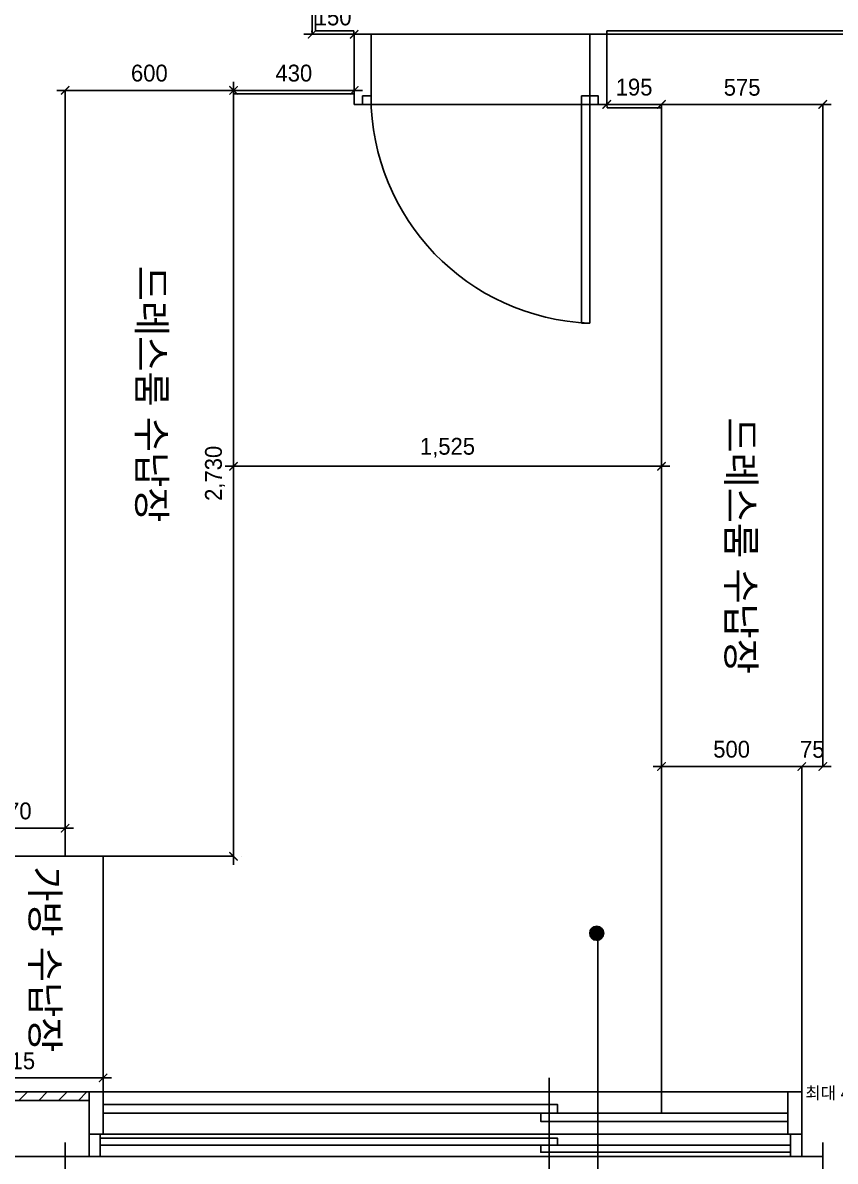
# Model space of a CAD drawing. Header units: millimetres. Extents: x -551172 to 232469, y -3435 to 261611.
# Drawn here: x 120490 to 123386, y 101388 to 105446 of the extents above; entities that cross this region are included whole.
import ezdxf

# ---------------------------------------------------------------- set-up
doc = ezdxf.new("R2010")
doc.units = ezdxf.units.MM
doc.header["$LTSCALE"] = 10
doc.header["$PDMODE"] = 3
doc.layers.get('DEFPOINTS').update_dxf_attribs({"color": 248})
for name, color, linetype in [('0-ELC TEXT', 7, 'Continuous'), ('03-WAL NEW', 3, 'Continuous'), ('06-FUR', 6, 'Continuous'), ('07-DIM WAL', 5, 'Continuous'), ('C-FIN', 5, 'Continuous'), ('C-HAT', 251, 'Continuous'), ('F-FIN', 5, 'Continuous'), ('도면층2', 2, 'Continuous'), ('도면층4', 4, 'Continuous'), ('도면층5', 5, 'Continuous')]:
    doc.layers.add(name, color=color, linetype=linetype)
doc.styles.add('HY 울릉도 L', font='')
doc.styles.add('YOURNAME', font='HY울릉도M.TTF')
doc.styles.add('코레일둥고', font='Korail_Round_Gothic_Medium.ttf')
doc.styles.get('HY 울릉도 L').set_extended_font_data('HY울릉도L')
doc.dimstyles.new('30', dxfattribs={"dimscale": 30, "dimtxt": 2, "dimasz": 1, "dimexe": 1, "dimexo": 1, "dimgap": 1, "dimtad": 1, "dimdec": 0, "dimrnd": 0.05, "dimdsep": 46, "dimlunit": 6, "dimtxsty": 'HY 울릉도 L', "dimblk": 'ARCHTICK', "dimcen": 2.5, "dimdle": 1, "dimclrd": 133, "dimclre": 133, "dimclrt": 30, "dimadec": 0, "dimazin": 0, "dimtfac": 1, "dimtdec": 0, "dimtix": 1, "dimtmove": 2, "dimatfit": 3, "dimldrblk": 'ARCHTICK', "dimfxl": 1, "dimlwd": -1, "dimlwe": -1, "dimarcsym": 0})
doc.dimstyles.new('YOURNAME-50', dxfattribs={"dimscale": 50, "dimtxt": 1.8, "dimasz": 0.9, "dimexe": 1, "dimexo": 3, "dimgap": 0.7, "dimtad": 1, "dimdec": 0, "dimzin": 0, "dimdsep": 46, "dimtxsty": 'YOURNAME', "dimblk": 'ARCHTICK', "dimcen": 0, "dimclrd": 1, "dimclre": 1, "dimclrt": 7, "dimadec": 0, "dimazin": 0, "dimtfac": 1, "dimtdec": 0, "dimtix": 1, "dimtmove": 2, "dimatfit": 3, "dimldrblk": 'ARCHTICK', "dimfxl": 1, "dimtolj": 1, "dimtzin": 0, "dimarcsym": 0})

# ---------------------------------------------------------------- blocks, each defined once
blk = doc.blocks.new('_ArchTick')
at = {"color": 0, "linetype": 'ByBlock', "const_width": 0.15}
blk.add_lwpolyline([(-0.5, -0.5), (0.5, 0.5)], dxfattribs=at)
blk = doc.blocks.new('*D849')
at = {"layer": '07-DIM WAL', "color": 1, "lineweight": -2, "transparency": 16777216}
for p, q in [((120641.4, 101455.3), (120641.4, 99627.8)), ((123341.4, 101455.3), (123341.4, 99627.8)), ((120641.4, 99677.8), (123341.4, 99677.8))]:
    blk.add_line(p, q, dxfattribs=at)
at = {"layer": 'DEFPOINTS', "color": 0, "transparency": 16777216}
for p in [(120641.4, 101605.3), (123341.4, 101605.3), (123341.4, 99677.8)]:
    blk.add_point(p, dxfattribs=at)
at = {"layer": '07-DIM WAL', "color": 1, "lineweight": -2, "transparency": 16777216, "xscale": 45, "yscale": 45, "zscale": 45, "rotation": 180}
blk.add_blockref('_ArchTick', (120641.4, 99677.8), dxfattribs=at)
at = {"layer": '07-DIM WAL', "color": 1, "lineweight": -2, "transparency": 16777216, "xscale": 45, "yscale": 45, "zscale": 45}
blk.add_blockref('_ArchTick', (123341.4, 99677.8), dxfattribs=at)
at = {"layer": '07-DIM WAL', "color": 7, "transparency": 16777216, "insert": (121991.4, 99759.6), "char_height": 90, "attachment_point": 5, "style": 'YOURNAME'}
blk.add_mtext('\\A1;2700', dxfattribs=at)
blk = doc.blocks.new('*D874')
at = {"layer": '06-FUR', "color": 133, "transparency": 16777216}
blk.add_line((120671.4, 102575.3), (120241.4, 102575.3), dxfattribs=at)
at = {"layer": 'DEFPOINTS', "color": 0, "transparency": 16777216}
for p in [(120271.4, 102575.3), (120271.4, 102575.3), (120641.4, 102575.3)]:
    blk.add_point(p, dxfattribs=at)
at = {"layer": '06-FUR', "color": 133, "transparency": 16777216, "xscale": 30, "yscale": 30, "zscale": 30, "rotation": 180}
blk.add_blockref('_ArchTick', (120271.4, 102575.3), dxfattribs=at)
at = {"layer": '06-FUR', "color": 133, "transparency": 16777216, "xscale": 30, "yscale": 30, "zscale": 30}
blk.add_blockref('_ArchTick', (120641.4, 102575.3), dxfattribs=at)
at = {"layer": '06-FUR', "color": 30, "transparency": 16777216, "insert": (120456.4, 102636.6), "char_height": 60, "attachment_point": 5, "style": 'HY 울릉도 L'}
blk.add_mtext('370', dxfattribs=at)
blk = doc.blocks.new('*D919')
at = {"layer": '06-FUR', "color": 133, "transparency": 16777216}
for p, q in [((123266.4, 102795.3), (123236.4, 102795.3)), ((123341.4, 102795.3), (123266.4, 102795.3)), ((123341.4, 102795.3), (123371.4, 102795.3))]:
    blk.add_line(p, q, dxfattribs=at)
at = {"layer": 'DEFPOINTS', "color": 0, "transparency": 16777216}
for p in [(123266.4, 102795.3), (123266.4, 102795.3), (123341.4, 102795.3)]:
    blk.add_point(p, dxfattribs=at)
at = {"layer": '06-FUR', "color": 133, "transparency": 16777216, "xscale": 30, "yscale": 30, "zscale": 30}
blk.add_blockref('_ArchTick', (123266.4, 102795.3), dxfattribs=at)
at = {"layer": '06-FUR', "color": 133, "transparency": 16777216, "xscale": 30, "yscale": 30, "zscale": 30, "rotation": 180}
blk.add_blockref('_ArchTick', (123341.4, 102795.3), dxfattribs=at)
at = {"layer": '06-FUR', "color": 30, "transparency": 16777216, "insert": (123303.9, 102856), "char_height": 60, "attachment_point": 5, "style": 'HY 울릉도 L'}
blk.add_mtext('75', dxfattribs=at)
blk = doc.blocks.new('*D883')
at = {"layer": '06-FUR', "color": 133, "transparency": 16777216}
for p, q in [((122571.4, 105155.3), (122541.4, 105155.3)), ((122766.4, 105155.3), (122571.4, 105155.3)), ((122766.4, 105155.3), (122796.4, 105155.3))]:
    blk.add_line(p, q, dxfattribs=at)
at = {"layer": 'DEFPOINTS', "color": 0, "transparency": 16777216}
for p in [(122571.4, 105155.3), (122571.4, 105155.3), (122766.4, 105155.3)]:
    blk.add_point(p, dxfattribs=at)
at = {"layer": '06-FUR', "color": 133, "transparency": 16777216, "xscale": 30, "yscale": 30, "zscale": 30}
blk.add_blockref('_ArchTick', (122571.4, 105155.3), dxfattribs=at)
at = {"layer": '06-FUR', "color": 133, "transparency": 16777216, "xscale": 30, "yscale": 30, "zscale": 30, "rotation": 180}
blk.add_blockref('_ArchTick', (122766.4, 105155.3), dxfattribs=at)
at = {"layer": '06-FUR', "color": 30, "transparency": 16777216, "insert": (122668.9, 105216.6), "char_height": 60, "attachment_point": 5, "style": 'HY 울릉도 L'}
blk.add_mtext('195', dxfattribs=at)
blk = doc.blocks.new('*D920')
at = {"layer": '06-FUR', "color": 133, "transparency": 16777216}
for p, q in [((123371.4, 105155.3), (122736.4, 105155.3)), ((122766.4, 105125.3), (122766.4, 105125.3))]:
    blk.add_line(p, q, dxfattribs=at)
at = {"layer": 'DEFPOINTS', "color": 0, "transparency": 16777216}
for p in [(122766.4, 105155.3), (122766.4, 105155.3), (123341.4, 105155.3)]:
    blk.add_point(p, dxfattribs=at)
at = {"layer": '06-FUR', "color": 133, "transparency": 16777216, "xscale": 30, "yscale": 30, "zscale": 30, "rotation": 180}
blk.add_blockref('_ArchTick', (122766.4, 105155.3), dxfattribs=at)
at = {"layer": '06-FUR', "color": 133, "transparency": 16777216, "xscale": 30, "yscale": 30, "zscale": 30}
blk.add_blockref('_ArchTick', (123341.4, 105155.3), dxfattribs=at)
at = {"layer": '06-FUR', "color": 30, "transparency": 16777216, "insert": (123053.9, 105216), "char_height": 60, "attachment_point": 5, "style": 'HY 울릉도 L'}
blk.add_mtext('575', dxfattribs=at)
blk = doc.blocks.new('*D921')
at = {"layer": '06-FUR', "color": 133, "transparency": 16777216}
for p, q in [((121241.4, 105235.3), (121241.4, 102445.3)), ((121271.4, 105205.3), (121271.4, 105205.3)), ((121271.4, 102475.3), (121271.4, 102475.3))]:
    blk.add_line(p, q, dxfattribs=at)
at = {"layer": 'DEFPOINTS', "color": 0, "transparency": 16777216}
for p in [(121241.4, 105205.3), (121241.4, 102475.3), (121241.4, 102475.3)]:
    blk.add_point(p, dxfattribs=at)
at = {"layer": '06-FUR', "color": 133, "transparency": 16777216, "xscale": 30, "yscale": 30, "zscale": 30}
for p, rotation in [((121241.4, 105205.3), 90), ((121241.4, 102475.3), 270)]:
    blk.add_blockref('_ArchTick', p, dxfattribs=dict(at, rotation=rotation))
at = {"layer": '06-FUR', "color": 30, "transparency": 16777216, "insert": (121175.4, 103840.3), "char_height": 60, "attachment_point": 5, "rotation": 90, "style": 'HY 울릉도 L'}
blk.add_mtext('2,730', dxfattribs=at)
blk = doc.blocks.new('*D922')
at = {"layer": '06-FUR', "color": 133, "transparency": 16777216}
blk.add_line((121271.4, 105205.3), (120611.4, 105205.3), dxfattribs=at)
at = {"layer": 'DEFPOINTS', "color": 0, "transparency": 16777216}
for p in [(120641.4, 105205.3), (120641.4, 105205.3), (121241.4, 105205.3)]:
    blk.add_point(p, dxfattribs=at)
at = {"layer": '06-FUR', "color": 133, "transparency": 16777216, "xscale": 30, "yscale": 30, "zscale": 30}
for p, rotation in [((120641.4, 105205.3), 180.0000000000528), ((121241.4, 105205.3), 5.283773418796045e-11)]:
    blk.add_blockref('_ArchTick', p, dxfattribs=dict(at, rotation=rotation))
at = {"layer": '06-FUR', "color": 30, "transparency": 16777216, "insert": (120941.4, 105266.6), "char_height": 60, "attachment_point": 5, "style": 'HY 울릉도 L'}
blk.add_mtext('600', dxfattribs=at)
blk = doc.blocks.new('*D923')
at = {"layer": '06-FUR', "color": 133, "transparency": 16777216}
for p, q in [((123296.4, 102795.3), (122736.4, 102795.3)), ((122766.4, 102491.9), (122766.4, 102825.3))]:
    blk.add_line(p, q, dxfattribs=at)
at = {"layer": 'DEFPOINTS', "color": 0, "transparency": 16777216}
for p in [(122766.4, 102795.3), (123266.4, 102795.3), (122766.4, 102461.9)]:
    blk.add_point(p, dxfattribs=at)
at = {"layer": '06-FUR', "color": 133, "transparency": 16777216, "xscale": 30, "yscale": 30, "zscale": 30, "rotation": 180}
blk.add_blockref('_ArchTick', (122766.4, 102795.3), dxfattribs=at)
at = {"layer": '06-FUR', "color": 133, "transparency": 16777216, "xscale": 30, "yscale": 30, "zscale": 30}
blk.add_blockref('_ArchTick', (123266.4, 102795.3), dxfattribs=at)
at = {"layer": '06-FUR', "color": 30, "transparency": 16777216, "insert": (123016.4, 102856.6), "char_height": 60, "attachment_point": 5, "style": 'HY 울릉도 L'}
blk.add_mtext('500', dxfattribs=at)
blk = doc.blocks.new('*D924')
at = {"layer": '06-FUR', "color": 133, "transparency": 16777216}
for p, q in [((121701.4, 105205.3), (121211.4, 105205.3)), ((121241.4, 105175.3), (121241.4, 105175.3)), ((121671.4, 105175.3), (121671.4, 105175.3))]:
    blk.add_line(p, q, dxfattribs=at)
at = {"layer": 'DEFPOINTS', "color": 0, "transparency": 16777216}
for p in [(121241.4, 105205.3), (121241.4, 105205.3), (121671.4, 105205.3)]:
    blk.add_point(p, dxfattribs=at)
at = {"layer": '06-FUR', "color": 133, "transparency": 16777216, "xscale": 30, "yscale": 30, "zscale": 30, "rotation": 180}
blk.add_blockref('_ArchTick', (121241.4, 105205.3), dxfattribs=at)
at = {"layer": '06-FUR', "color": 133, "transparency": 16777216, "xscale": 30, "yscale": 30, "zscale": 30}
blk.add_blockref('_ArchTick', (121671.4, 105205.3), dxfattribs=at)
at = {"layer": '06-FUR', "color": 30, "transparency": 16777216, "insert": (121456.4, 105266.6), "char_height": 60, "attachment_point": 5, "style": 'HY 울릉도 L'}
blk.add_mtext('430', dxfattribs=at)
blk = doc.blocks.new('*D925')
at = {"layer": '06-FUR', "color": 133, "transparency": 16777216}
for p, q in [((122766.4, 103713.1), (122766.4, 103895.3)), ((121211.4, 103865.3), (122796.4, 103865.3))]:
    blk.add_line(p, q, dxfattribs=at)
at = {"layer": 'DEFPOINTS', "color": 0, "transparency": 16777216}
for p in [(121241.4, 103865.3), (122766.4, 103865.3), (122766.4, 103683.1)]:
    blk.add_point(p, dxfattribs=at)
at = {"layer": '06-FUR', "color": 133, "transparency": 16777216, "xscale": 30, "yscale": 30, "zscale": 30, "rotation": 180}
blk.add_blockref('_ArchTick', (121241.4, 103865.3), dxfattribs=at)
at = {"layer": '06-FUR', "color": 133, "transparency": 16777216, "xscale": 30, "yscale": 30, "zscale": 30}
blk.add_blockref('_ArchTick', (122766.4, 103865.3), dxfattribs=at)
at = {"layer": '06-FUR', "color": 30, "transparency": 16777216, "insert": (122003.9, 103931.2), "char_height": 60, "attachment_point": 5, "style": 'HY 울릉도 L'}
blk.add_mtext('1,525', dxfattribs=at)
blk = doc.blocks.new('*D931')
at = {"layer": '06-FUR', "color": 133, "transparency": 16777216}
for p, q in [((121521.4, 105405.3), (121491.4, 105405.3)), ((121671.4, 105405.3), (121521.4, 105405.3)), ((121671.4, 105405.3), (121701.4, 105405.3))]:
    blk.add_line(p, q, dxfattribs=at)
at = {"layer": 'DEFPOINTS', "color": 0, "transparency": 16777216}
for p in [(121521.4, 105405.3), (121521.4, 105405.3), (121671.4, 105405.3)]:
    blk.add_point(p, dxfattribs=at)
at = {"layer": '06-FUR', "color": 133, "transparency": 16777216, "xscale": 30, "yscale": 30, "zscale": 30}
blk.add_blockref('_ArchTick', (121521.4, 105405.3), dxfattribs=at)
at = {"layer": '06-FUR', "color": 133, "transparency": 16777216, "xscale": 30, "yscale": 30, "zscale": 30, "rotation": 180}
blk.add_blockref('_ArchTick', (121671.4, 105405.3), dxfattribs=at)
at = {"layer": '06-FUR', "color": 30, "transparency": 16777216, "insert": (121596.4, 105466.6), "char_height": 60, "attachment_point": 5, "style": 'HY 울릉도 L'}
blk.add_mtext('150', dxfattribs=at)
blk = doc.blocks.new('*D970')
at = {"layer": 'C-FIN', "color": 133, "transparency": 16777216}
blk.add_line((120131.4, 101685.3), (120806.4, 101685.3), dxfattribs=at)
at = {"layer": 'DEFPOINTS', "color": 0, "transparency": 16777216}
for p in [(120161.4, 101685.3), (120776.4, 101685.3), (120776.4, 101685.3)]:
    blk.add_point(p, dxfattribs=at)
at = {"layer": 'C-FIN', "color": 133, "transparency": 16777216, "xscale": 30, "yscale": 30, "zscale": 30, "rotation": 180}
blk.add_blockref('_ArchTick', (120161.4, 101685.3), dxfattribs=at)
at = {"layer": 'C-FIN', "color": 133, "transparency": 16777216, "xscale": 30, "yscale": 30, "zscale": 30}
blk.add_blockref('_ArchTick', (120776.4, 101685.3), dxfattribs=at)
at = {"layer": 'C-FIN', "color": 30, "transparency": 16777216, "insert": (120468.9, 101746), "char_height": 60, "attachment_point": 5, "style": 'HY 울릉도 L'}
blk.add_mtext('615', dxfattribs=at)

msp = doc.modelspace()

# ---------------------------------------------------------------- hatches: boundary and pattern name
at = {"layer": '0-ELC TEXT'}
h = msp.add_hatch(color=256, dxfattribs=at)
h.dxf.hatch_style = 1
edge = h.paths.add_edge_path()
edge.add_arc((122535.6, 102201.1), 25, 180, 540, ccw=False)
at = {"layer": 'C-HAT'}
h = msp.add_hatch(dxfattribs=at)
h.set_pattern_fill('_USER', color=256, scale=50, angle=45, pattern_type=0)
h.set_pattern_definition([(45, (-44580, 20270), (-35.355339, 35.355339), [])])
h.paths.add_polyline_path([(120726.4, 101635.3), (120061.4, 101635.3), (120061.4, 101605.3), (120726.4, 101605.3)])

# ---------------------------------------------------------------- linework, layer by layer
at = {"layer": '0-ELC TEXT'}
msp.add_lwpolyline([(122398.1, 100995.2), (122540, 100995.2), (122540, 102200.6)], dxfattribs=at)
msp.add_circle((122535.6, 102201.1), 25, dxfattribs=at)
at = {"layer": '03-WAL NEW'}
for p, q in [((120641.4, 102575.3), (120641.4, 102525.3)), ((120641.4, 102475.3), (120371.4, 102475.3)), ((120161.4, 101685.3), (120776.4, 101685.3)), ((120776.4, 101635.3), (120776.4, 101685.3))]:
    msp.add_line(p, q, dxfattribs=at)
msp.add_lwpolyline([(120726.4, 101635.3), (120061.4, 101635.3), (120061.4, 101605.3), (120726.4, 101605.3)], close=True, dxfattribs=at)
at = {"layer": '06-FUR'}
for p, q in [((120641.4, 105205.3), (121241.4, 105205.3)), ((121241.4, 105205.3), (121241.4, 103105.3)), ((121241.4, 102475.3), (121241.4, 105205.3)), ((123341.4, 105155.3), (122741.4, 105155.3)), ((122766.4, 105155.3), (122766.4, 101560.3)), ((120641.4, 102475.3), (120641.4, 102575.3)), ((120641.4, 102475.3), (121241.4, 102475.3))]:
    msp.add_line(p, q, dxfattribs=at)
at = {"layer": 'C-FIN'}
for p, q in [((121521.4, 105405.3), (121520.9, 105417.3)), ((121671.4, 105193.3), (121241.4, 105193.3)), ((121671.4, 105205.3), (121671.4, 105193.3)), ((122571.4, 105155.3), (122572.6, 105143.4)), ((122572.6, 105143.4), (122766.4, 105143.4)), ((120776.4, 101685.3), (120776.4, 102475.3))]:
    msp.add_line(p, q, dxfattribs=at)
at = {"layer": 'F-FIN'}
for p, q in [((121533.4, 105417.3), (121533.4, 106793.3)), ((121533.4, 105417.3), (121670, 105417.3)), ((121670, 105417.3), (121670, 105405.3)), ((122571.4, 105417.3), (123553.4, 105417.3)), ((122571.4, 105405.3), (122571.4, 105417.3))]:
    msp.add_line(p, q, dxfattribs=at)
at = {"layer": '도면층2'}
for p, q in [((121521.4, 105405.3), (121521.4, 106805.3)), ((121521.4, 105405.3), (121641.4, 105405.3)), ((121671.4, 105205.3), (121671.4, 105405.3)), ((122541.4, 105405.3), (123541.4, 105405.3)), ((122571.4, 105155.3), (122571.4, 105405.3)), ((120641.4, 102575.3), (120641.4, 105205.3)), ((120641.4, 105205.3), (121641.4, 105205.3)), ((122541.4, 105155.3), (123341.4, 105155.3)), ((123341.4, 105155.3), (123341.4, 102795.3)), ((123341.4, 102795.3), (123266.4, 102795.3)), ((123266.4, 102795.3), (123266.4, 101605.3)), ((120641.4, 102575.3), (120271.4, 102575.3)), ((123266.4, 101635.3), (123266.4, 101405.3)), ((120726.4, 101405.3), (120726.4, 101605.3)), ((123266.4, 101405.3), (119861.4, 101405.3)), ((123341.4, 101405.3), (123266.4, 101405.3)), ((123341.4, 99985.3), (123341.4, 101405.3))]:
    msp.add_line(p, q, dxfattribs=at)
at = {"layer": '도면층4'}
for p, q in [((121671.4, 105405.3), (122571.4, 105405.3)), ((121671.4, 105155.3), (121671.4, 105405.3)), ((122571.4, 105405.3), (122571.4, 105155.3)), ((122571.4, 105155.3), (122571.4, 105405.3)), ((122481.4, 105185.3), (122481.4, 104375.9)), ((122511.4, 105185.3), (122481.4, 105185.3)), ((122511.4, 105185.3), (122511.4, 104375.3)), ((122571.4, 105155.3), (121671.4, 105155.3)), ((122511.4, 104375.3), (122481.4, 104375.3)), ((122366.4, 101685.3), (122366.4, 101355.3)), ((123216.4, 101635.3), (120776.4, 101635.3)), ((123216.4, 101485.3), (120776.4, 101485.3)), ((123226.4, 101405.3), (120766.4, 101405.3))]:
    msp.add_line(p, q, dxfattribs=at)
for points in [[(121671.4, 105155.3), (121701.4, 105155.3), (121701.4, 105185.3), (121731.4, 105185.3), (121731.4, 105405.3), (121701.4, 105405.3), (121701.4, 105405.3), (121671.4, 105405.3), (121671.4, 105155.3)], [(122571.4, 105155.3), (122541.4, 105155.3), (122541.4, 105185.3), (122511.4, 105185.3), (122511.4, 105405.3), (122541.4, 105405.3), (122541.4, 105405.3), (122571.4, 105405.3), (122571.4, 105155.3)], [(120726.4, 101585.3), (120726.4, 101635.3), (120776.4, 101635.3), (120776.4, 101485.3), (120726.4, 101485.3)], [(123266.4, 101585.3), (123266.4, 101635.3), (123216.4, 101635.3), (123216.4, 101485.3), (123266.4, 101485.3)], [(120776.4, 101560.3), (122396.4, 101560.3), (122396.4, 101590.3), (120776.4, 101590.3)], [(123216.4, 101530.3), (122336.4, 101530.3), (122336.4, 101560.3), (123216.4, 101560.3)], [(120726.4, 101405.3), (120766.4, 101405.3), (120766.4, 101485.3)], [(120766.4, 101470.3), (122396.4, 101470.3), (122396.4, 101445.3), (120766.4, 101445.3)], [(123266.4, 101405.3), (123226.4, 101405.3), (123226.4, 101485.3)], [(123226.4, 101420.3), (122336.4, 101420.3), (122336.4, 101445.3), (123226.4, 101445.3)]]:
    msp.add_lwpolyline(points, dxfattribs=at)
at = {"layer": '도면층5'}
msp.add_arc((122541.4, 105185.3), 810, 180, 267.8774, dxfattribs=at)

# ---------------------------------------------------------------- texts
at = {"layer": '0-ELC TEXT', "style": '코레일둥고'}
for s, p in [('드레스룸 수납장', (120900, 104580)), ('드레스룸 수납장', (123000, 104040)), ('가방 수납장', (120520, 102440))]:
    msp.add_text(s, height=100, rotation=270, dxfattribs=at).set_placement(p)
at = {"layer": '0-ELC TEXT', "color": 240, "true_color": 0xed1f24, "style": '코레일둥고'}
msp.add_text('최대 400 나올수 있도록 해주기', height=44.028, dxfattribs=at).set_placement((123278.6, 101609.7))

# ---------------------------------------------------------------- dimensions: what is measured, and where the dimension line sits
at = {"layer": '06-FUR'}
for base, p1, p2, picture, middle in [((121521.4, 105405.3), (121671.4, 105405.3), (121521.4, 105405.3), '*D931', (121596.4, 105466.6)), ((121241.4, 105205.3), (121671.4, 105205.3), (121241.4, 105205.3), '*D924', (121456.4, 105266.6)), ((122571.4, 105155.3), (122766.4, 105155.3), (122571.4, 105155.3), '*D883', (122668.9, 105216.6)), ((122766.4, 105155.3), (123341.4, 105155.3), (122766.4, 105155.3), '*D920', (123053.9, 105216)), ((122766.4, 103865.3), (121241.4, 103865.3), (122766.4, 103683.1), '*D925', (122003.9, 103931.2)), ((122766.4, 102795.3), (123266.4, 102795.3), (122766.4, 102461.9), '*D923', (123016.4, 102856.6)), ((123266.4, 102795.3), (123341.4, 102795.3), (123266.4, 102795.3), '*D919', (123303.9, 102856)), ((120271.4, 102575.3), (120641.4, 102575.3), (120271.4, 102575.3), '*D874', (120456.4, 102636.6))]:
    dim = msp.add_linear_dim(base=base, p1=p1, p2=p2, dimstyle='30', override={"dimfxl": 1.25}, dxfattribs=at)
    dim.commit()
    dim.dimension.update_dxf_attribs({"geometry": picture, "text_midpoint": middle})
dim = msp.add_aligned_dim(p1=(121241.4, 105205.3), p2=(120641.4, 105205.3), distance=0, dimstyle='30', override={"dimfxl": 1.25}, dxfattribs=at)
dim.commit()
dim.dimension.update_dxf_attribs({"geometry": '*D922', "text_midpoint": (120941.4, 105266.6)})
dim = msp.add_linear_dim(base=(121241.4, 102475.3), p1=(121241.4, 105205.3), p2=(121241.4, 102475.3), angle=90, dimstyle='30', override={"dimfxl": 1.25}, dxfattribs=at)
dim.commit()
dim.dimension.update_dxf_attribs({"geometry": '*D921', "text_midpoint": (121175.4, 103840.3)})
at = {"layer": '07-DIM WAL'}
dim = msp.add_linear_dim(base=(123341.4, 99677.8), p1=(120641.4, 101605.3), p2=(123341.4, 101605.3), angle=180, dimstyle='YOURNAME-50', dxfattribs=at)
dim.commit()
dim.dimension.update_dxf_attribs({"geometry": '*D849', "text_midpoint": (121991.4, 99759.6)})
at = {"layer": 'C-FIN'}
dim = msp.add_linear_dim(base=(120776.4, 101685.3), p1=(120161.4, 101685.3), p2=(120776.4, 101685.3), dimstyle='30', override={"dimfxl": 1.25}, dxfattribs=at)
dim.commit()
dim.dimension.update_dxf_attribs({"geometry": '*D970', "text_midpoint": (120468.9, 101746)})

doc.saveas('drawing.dxf')
